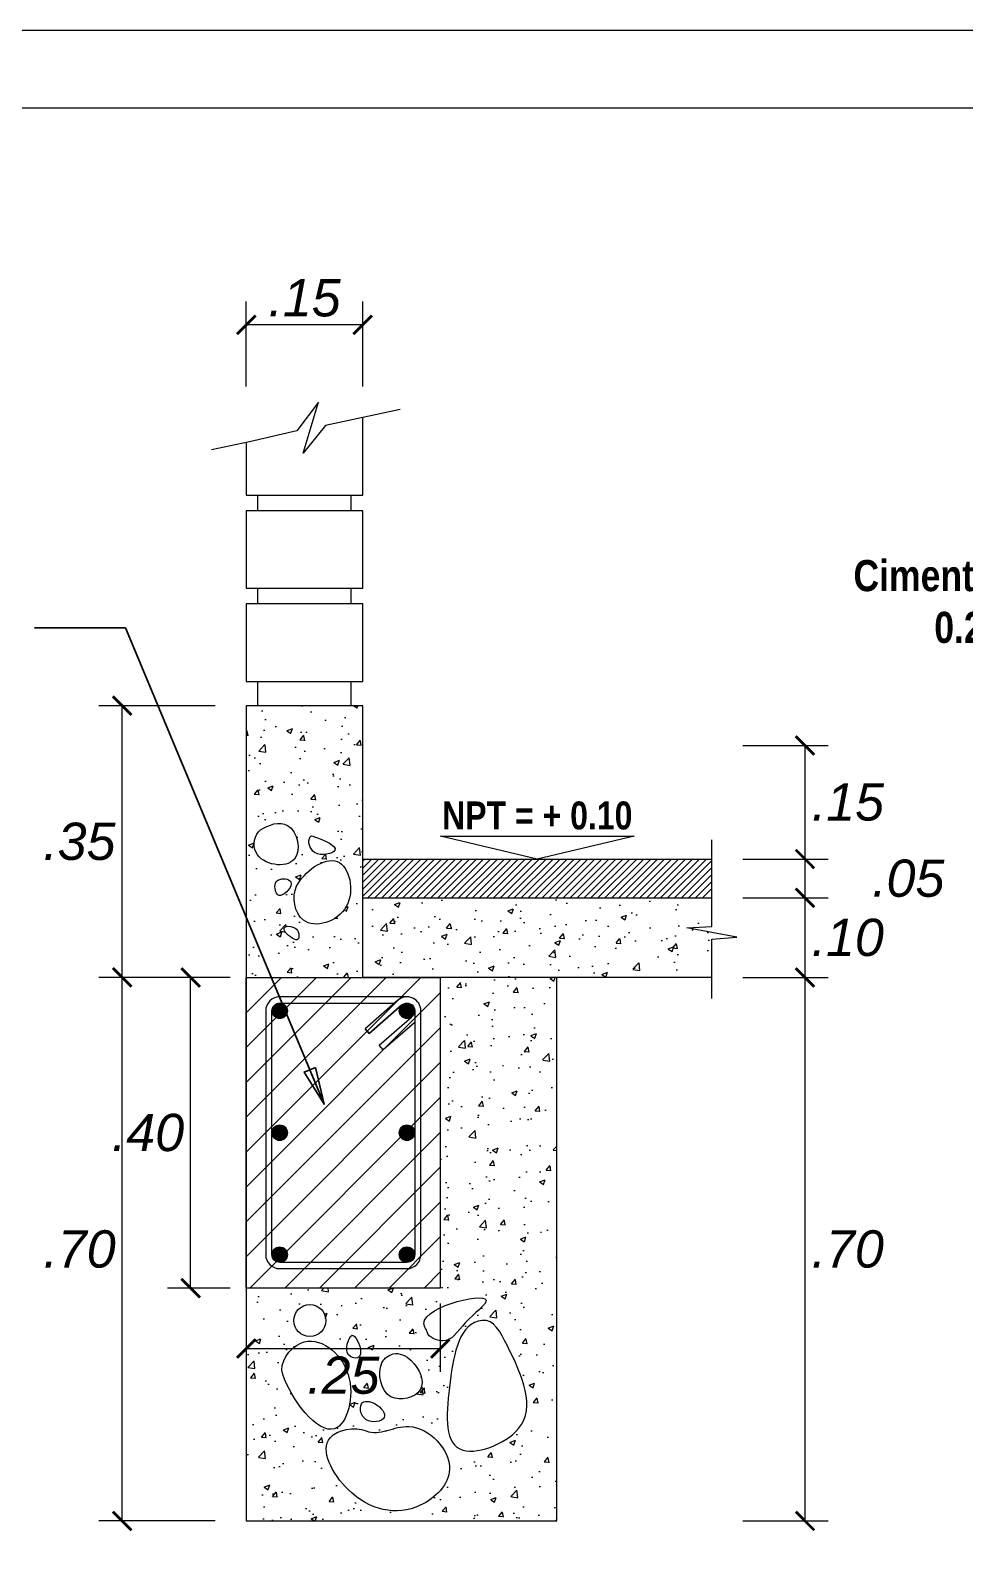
# Model space of a CAD drawing. Header units: millimetres. Extents: x 56 to 215, y 47 to 103.
# Drawn here: x 191.245 to 194.254, y 97.749 to 102.659 of the extents above; entities that cross this region are included whole.
import ezdxf

# ---------------------------------------------------------------- set-up
doc = ezdxf.new("R2010")
doc.units = ezdxf.units.MM
doc.linetypes.add('CENTER2', pattern=[28.575, 19.05, -3.175, 3.175, -3.175])
for name, color, linetype, lineweight in [('Dimención', 1, 'Continuous', 20), ('E_Cimentación', 150, 'Continuous', 50), ('E_Columna', 3, 'Continuous', 25), ('Estribo', 1, 'CENTER2', 20), ('Fierros', 2, 'Continuous', 60), ('G_Achurados', 54, 'Continuous', 5), ('G_Complemento', 30, 'Continuous', 20), ('G_Texto', 122, 'Continuous', 20), ('Sombreados', 8, 'Continuous', 9), ('Viga', 122, 'Continuous', 20)]:
    doc.layers.add(name, color=color, linetype=linetype, lineweight=lineweight)
doc.layers.add('E_Concreto', color=157, linetype='Continuous')
doc.layers.add('G_Acotación', color=171, linetype='Continuous')
doc.styles.add('ARIAL', font='ariali.ttf', dxfattribs={"height": 0.12})
doc.styles.add('Cotas', font='ARIALNB.TTF', dxfattribs={"height": 0.1})
doc.dimstyles.new('150', dxfattribs={"dimtxt": 1, "dimasz": 0.06, "dimexe": 0.06, "dimexo": 0.08, "dimgap": 0.05, "dimtad": 2, "dimtih": 1, "dimtoh": 1, "dimzin": 1, "dimdsep": 46, "dimtxsty": 'Cotas', "dimblk": 'ARCHTICK', "dimcen": 0.25, "dimdle": 0.06, "dimclrd": 256, "dimclre": 256, "dimclrt": 5, "dimazin": 0, "dimtp": 0.2, "dimtm": 0.2, "dimtfac": 1, "dimtix": 1, "dimtmove": 1, "dimatfit": 0, "dimfxl": 0.06, "dimtolj": 1, "dimtzin": 1, "dimarcsym": 0})
doc.dimstyles.new('Lenin_20', dxfattribs={"dimscale": 0.5, "dimtxt": 0.1, "dimasz": 0.12, "dimexe": 0.15, "dimexo": 0.2, "dimgap": 0.05, "dimtad": 2, "dimtih": 1, "dimtoh": 1, "dimlfac": 0.4, "dimzin": 4, "dimdsep": 46, "dimtxsty": 'ARIAL', "dimblk": 'ARCHTICK', "dimcen": 0.12, "dimclrd": 256, "dimclre": 256, "dimclrt": 4, "dimazin": 1, "dimtm": 1e-09, "dimtfac": 1, "dimtmove": 2, "dimatfit": 2, "dimldrblk": 'ARCHTICK', "dimfxl": 1, "dimtolj": 1, "dimlwd": 13, "dimlwe": 18, "dimarcsym": 0})

# ---------------------------------------------------------------- blocks, each defined once
blk = doc.blocks.new('_ArchTick')
at = {"color": 0, "linetype": 'ByBlock', "const_width": 0.15}
blk.add_lwpolyline([(-0.5, -0.5), (0.5, 0.5)], dxfattribs=at)
blk = doc.blocks.new('*D368')
at = {"layer": 'Defpoints', "color": 0, "transparency": 16777216}
for p in [(191.9405, 97.8598), (192.9405, 97.8598), (192.9405, 97.4598)]:
    blk.add_point(p, dxfattribs=at)
at = {"layer": 'G_Acotación', "lineweight": 18, "transparency": 16777216}
for p, q in [((191.9405, 97.6598), (191.9405, 97.3848)), ((192.9405, 97.6598), (192.9405, 97.3848))]:
    blk.add_line(p, q, dxfattribs=at)
at = {"layer": 'G_Acotación', "lineweight": 13, "transparency": 16777216}
blk.add_line((191.9405, 97.4598), (192.9405, 97.4598), dxfattribs=at)
at = {"layer": 'G_Acotación', "lineweight": 13, "transparency": 16777216, "xscale": 0.06, "yscale": 0.06, "zscale": 0.06, "rotation": 180}
blk.add_blockref('_ArchTick', (191.9405, 97.4598), dxfattribs=at)
at = {"layer": 'G_Acotación', "lineweight": 13, "transparency": 16777216, "xscale": 0.06, "yscale": 0.06, "zscale": 0.06}
blk.add_blockref('_ArchTick', (192.9405, 97.4598), dxfattribs=at)
at = {"layer": 'G_Acotación', "color": 4, "lineweight": 5, "transparency": 16777216, "insert": (192.4405, 97.3736), "char_height": 0.12, "attachment_point": 5, "style": 'ARIAL'}
blk.add_mtext('\\A1;.40', dxfattribs=at)
blk = doc.blocks.new('*D369')
at = {"layer": 'Defpoints', "color": 0, "transparency": 16777216}
for p in [(191.5405, 99.6098), (191.9405, 99.6098), (191.9405, 97.8598)]:
    blk.add_point(p, dxfattribs=at)
at = {"layer": 'G_Acotación', "lineweight": 18, "transparency": 16777216}
for p, q in [((191.8405, 99.6098), (191.4655, 99.6098)), ((191.8405, 97.8598), (191.4655, 97.8598))]:
    blk.add_line(p, q, dxfattribs=at)
at = {"layer": 'G_Acotación', "lineweight": 13, "transparency": 16777216}
blk.add_line((191.5405, 97.8598), (191.5405, 99.6098), dxfattribs=at)
at = {"layer": 'G_Acotación', "lineweight": 13, "transparency": 16777216, "xscale": 0.06, "yscale": 0.06, "zscale": 0.06}
for p, rotation in [((191.5405, 99.6098), 90), ((191.5405, 97.8598), 270)]:
    blk.add_blockref('_ArchTick', p, dxfattribs=dict(at, rotation=rotation))
at = {"layer": 'G_Acotación', "color": 4, "lineweight": 5, "transparency": 16777216, "insert": (191.4031, 98.7348), "char_height": 0.12, "attachment_point": 5, "style": 'ARIAL'}
blk.add_mtext('\\A1;.70', dxfattribs=at)
blk = doc.blocks.new('*D370')
at = {"layer": 'Defpoints', "color": 0, "transparency": 16777216}
for p in [(193.4405, 99.6098), (193.7405, 99.6098), (193.4405, 97.8598)]:
    blk.add_point(p, dxfattribs=at)
at = {"layer": 'G_Acotación', "lineweight": 18, "transparency": 16777216}
for p, q in [((193.5405, 99.6098), (193.8155, 99.6098)), ((193.5405, 97.8598), (193.8155, 97.8598))]:
    blk.add_line(p, q, dxfattribs=at)
at = {"layer": 'G_Acotación', "lineweight": 13, "transparency": 16777216}
blk.add_line((193.7405, 97.8598), (193.7405, 99.6098), dxfattribs=at)
at = {"layer": 'G_Acotación', "lineweight": 13, "transparency": 16777216, "xscale": 0.06, "yscale": 0.06, "zscale": 0.06}
for p, rotation in [((193.7405, 99.6098), 90), ((193.7405, 97.8598), 270)]:
    blk.add_blockref('_ArchTick', p, dxfattribs=dict(at, rotation=rotation))
at = {"layer": 'G_Acotación', "color": 4, "lineweight": 5, "transparency": 16777216, "insert": (193.878, 98.7348), "char_height": 0.12, "attachment_point": 5, "style": 'ARIAL'}
blk.add_mtext('\\A1;.70', dxfattribs=at)
blk = doc.blocks.new('*D371')
at = {"layer": 'Defpoints', "color": 0, "transparency": 16777216}
for p in [(193.4405, 99.8661), (193.7405, 99.8661), (193.4405, 99.6098)]:
    blk.add_point(p, dxfattribs=at)
at = {"layer": 'G_Acotación', "lineweight": 18, "transparency": 16777216}
for p, q in [((193.5405, 99.8661), (193.8155, 99.8661)), ((193.5405, 99.6098), (193.8155, 99.6098))]:
    blk.add_line(p, q, dxfattribs=at)
at = {"layer": 'G_Acotación', "lineweight": 13, "transparency": 16777216}
blk.add_line((193.7405, 99.6098), (193.7405, 99.8661), dxfattribs=at)
at = {"layer": 'G_Acotación', "lineweight": 13, "transparency": 16777216, "xscale": 0.06, "yscale": 0.06, "zscale": 0.06}
for p, rotation in [((193.7405, 99.8661), 90), ((193.7405, 99.6098), 270)]:
    blk.add_blockref('_ArchTick', p, dxfattribs=dict(at, rotation=rotation))
at = {"layer": 'G_Acotación', "color": 4, "lineweight": 5, "transparency": 16777216, "insert": (193.878, 99.738), "char_height": 0.12, "attachment_point": 5, "style": 'ARIAL'}
blk.add_mtext('\\A1;.10', dxfattribs=at)
blk = doc.blocks.new('*D452')
at = {"layer": 'Defpoints', "color": 0, "transparency": 16777216}
for p in [(193.4405, 99.9911), (193.7405, 99.9911), (193.4405, 99.8661)]:
    blk.add_point(p, dxfattribs=at)
at = {"layer": 'G_Acotación', "lineweight": 18, "transparency": 16777216}
for p, q in [((193.5405, 99.9911), (193.8155, 99.9911)), ((193.5405, 99.8661), (193.8155, 99.8661))]:
    blk.add_line(p, q, dxfattribs=at)
at = {"layer": 'G_Acotación', "lineweight": 13, "transparency": 16777216}
blk.add_line((193.7405, 99.8661), (193.7405, 99.9911), dxfattribs=at)
at = {"layer": 'G_Acotación', "lineweight": 13, "transparency": 16777216, "xscale": 0.06, "yscale": 0.06, "zscale": 0.06}
for p, rotation in [((193.7405, 99.9911), 90), ((193.7405, 99.8661), 270)]:
    blk.add_blockref('_ArchTick', p, dxfattribs=dict(at, rotation=rotation))
at = {"layer": 'G_Acotación', "color": 4, "lineweight": 5, "transparency": 16777216, "insert": (194.0731, 99.9286), "char_height": 0.12, "attachment_point": 5, "style": 'ARIAL'}
blk.add_mtext('\\A1;.05', dxfattribs=at)
blk = doc.blocks.new('*D453')
at = {"layer": 'Defpoints', "color": 0, "transparency": 16777216}
for p in [(193.4405, 100.357), (193.7405, 100.357), (193.4405, 99.9911)]:
    blk.add_point(p, dxfattribs=at)
at = {"layer": 'G_Acotación', "lineweight": 18, "transparency": 16777216}
for p, q in [((193.5405, 100.357), (193.8155, 100.357)), ((193.5405, 99.9911), (193.8155, 99.9911))]:
    blk.add_line(p, q, dxfattribs=at)
at = {"layer": 'G_Acotación', "lineweight": 13, "transparency": 16777216}
blk.add_line((193.7405, 99.9911), (193.7405, 100.357), dxfattribs=at)
at = {"layer": 'G_Acotación', "lineweight": 13, "transparency": 16777216, "xscale": 0.06, "yscale": 0.06, "zscale": 0.06}
for p, rotation in [((193.7405, 100.357), 90), ((193.7405, 99.9911), 270)]:
    blk.add_blockref('_ArchTick', p, dxfattribs=dict(at, rotation=rotation))
at = {"layer": 'G_Acotación', "color": 4, "lineweight": 5, "transparency": 16777216, "insert": (193.8786, 100.1741), "char_height": 0.12, "attachment_point": 5, "style": 'ARIAL'}
blk.add_mtext('\\A1;.15', dxfattribs=at)
blk = doc.blocks.new('*D454')
at = {"layer": 'Defpoints', "color": 0, "transparency": 16777216}
for p in [(191.9405, 101.711), (191.9405, 101.4127), (192.3155, 101.4127)]:
    blk.add_point(p, dxfattribs=at)
at = {"layer": 'G_Acotación', "lineweight": 18, "transparency": 16777216}
for p, q in [((191.9405, 101.5127), (191.9405, 101.786)), ((192.3155, 101.5127), (192.3155, 101.786))]:
    blk.add_line(p, q, dxfattribs=at)
at = {"layer": 'G_Acotación', "lineweight": 13, "transparency": 16777216}
blk.add_line((192.3155, 101.711), (191.9405, 101.711), dxfattribs=at)
at = {"layer": 'G_Acotación', "lineweight": 13, "transparency": 16777216, "xscale": 0.06, "yscale": 0.06, "zscale": 0.06, "rotation": 180}
blk.add_blockref('_ArchTick', (191.9405, 101.711), dxfattribs=at)
at = {"layer": 'G_Acotación', "lineweight": 13, "transparency": 16777216, "xscale": 0.06, "yscale": 0.06, "zscale": 0.06}
blk.add_blockref('_ArchTick', (192.3155, 101.711), dxfattribs=at)
at = {"layer": 'G_Acotación', "color": 4, "lineweight": 5, "transparency": 16777216, "insert": (192.128, 101.7973), "char_height": 0.12, "attachment_point": 5, "style": 'ARIAL'}
blk.add_mtext('\\A1;.15', dxfattribs=at)
blk = doc.blocks.new('*D372')
at = {"layer": 'Defpoints', "color": 0, "transparency": 16777216}
for p in [(191.5405, 100.4848), (191.9405, 100.4848), (191.9405, 99.6098)]:
    blk.add_point(p, dxfattribs=at)
at = {"layer": 'G_Acotación', "lineweight": 18, "transparency": 16777216}
for p, q in [((191.8405, 100.4848), (191.4655, 100.4848)), ((191.8405, 99.6098), (191.4655, 99.6098))]:
    blk.add_line(p, q, dxfattribs=at)
at = {"layer": 'G_Acotación', "lineweight": 13, "transparency": 16777216}
blk.add_line((191.5405, 99.6098), (191.5405, 100.4848), dxfattribs=at)
at = {"layer": 'G_Acotación', "lineweight": 13, "transparency": 16777216, "xscale": 0.06, "yscale": 0.06, "zscale": 0.06}
for p, rotation in [((191.5405, 100.4848), 90), ((191.5405, 99.6098), 270)]:
    blk.add_blockref('_ArchTick', p, dxfattribs=dict(at, rotation=rotation))
at = {"layer": 'G_Acotación', "color": 4, "lineweight": 5, "transparency": 16777216, "insert": (191.4025, 100.0473), "char_height": 0.12, "attachment_point": 5, "style": 'ARIAL'}
blk.add_mtext('\\A1;.35', dxfattribs=at)
blk = doc.blocks.new('*D817')
at = {"layer": 'Defpoints', "color": 0, "transparency": 16777216}
for p in [(191.9405, 98.7602), (192.5655, 98.7602), (192.5655, 98.4148)]:
    blk.add_point(p, dxfattribs=at)
at = {"layer": 'G_Acotación', "lineweight": 18, "transparency": 16777216}
for p, q in [((191.9405, 98.5602), (191.9405, 98.3398)), ((192.5655, 98.5602), (192.5655, 98.3398))]:
    blk.add_line(p, q, dxfattribs=at)
at = {"layer": 'G_Acotación', "lineweight": 13, "transparency": 16777216}
blk.add_line((191.9405, 98.4148), (192.5655, 98.4148), dxfattribs=at)
at = {"layer": 'G_Acotación', "lineweight": 13, "transparency": 16777216, "xscale": 0.06, "yscale": 0.06, "zscale": 0.06, "rotation": 180}
blk.add_blockref('_ArchTick', (191.9405, 98.4148), dxfattribs=at)
at = {"layer": 'G_Acotación', "lineweight": 13, "transparency": 16777216, "xscale": 0.06, "yscale": 0.06, "zscale": 0.06}
blk.add_blockref('_ArchTick', (192.5655, 98.4148), dxfattribs=at)
at = {"layer": 'G_Acotación', "color": 4, "lineweight": 5, "transparency": 16777216, "insert": (192.253, 98.3285), "char_height": 0.12, "attachment_point": 5, "style": 'ARIAL'}
blk.add_mtext('\\A1;.25', dxfattribs=at)
blk = doc.blocks.new('*D818')
at = {"layer": 'Defpoints', "color": 0, "transparency": 16777216}
for p in [(191.7612, 99.6098), (192.0887, 99.6098), (192.0887, 98.6098)]:
    blk.add_point(p, dxfattribs=at)
at = {"layer": 'G_Acotación', "lineweight": 18, "transparency": 16777216}
for p, q in [((191.8887, 99.6098), (191.6862, 99.6098)), ((191.8887, 98.6098), (191.6862, 98.6098))]:
    blk.add_line(p, q, dxfattribs=at)
at = {"layer": 'G_Acotación', "lineweight": 13, "transparency": 16777216}
blk.add_line((191.7612, 98.6098), (191.7612, 99.6098), dxfattribs=at)
at = {"layer": 'G_Acotación', "lineweight": 13, "transparency": 16777216, "xscale": 0.06, "yscale": 0.06, "zscale": 0.06}
for p, rotation in [((191.7612, 99.6098), 90), ((191.7612, 98.6098), 270)]:
    blk.add_blockref('_ArchTick', p, dxfattribs=dict(at, rotation=rotation))
at = {"layer": 'G_Acotación', "color": 4, "lineweight": 5, "transparency": 16777216, "insert": (191.6237, 99.1098), "char_height": 0.12, "attachment_point": 5, "style": 'ARIAL'}
blk.add_mtext('\\A1;.40', dxfattribs=at)

msp = doc.modelspace()

# ---------------------------------------------------------------- hatches: boundary and pattern name
at = {"layer": 'E_Concreto', "lineweight": 5}
h = msp.add_hatch(dxfattribs=at)
h.set_pattern_fill('AR-CONC', color=256, scale=0.001, style=0)
h.set_pattern_definition([(50, (-10.24904, 33.30307), (0.18218467, -0.01593909), [0.01905, -0.20955]), (355, (-10.24904, 33.30307), (-0.03524283, 0.19105664), [0.01524, -0.16764]), (100.451, (-10.23386, 33.30174), (0.1469425, 0.17511669), [0.01619, -0.17809]), (46.1842, (-10.24904, 33.35387), (0.27107904, -0.04204233), [0.028575, -0.314325]), (96.6356, (-10.22645, 33.35037), (0.23740423, 0.24742556), [0.024285, -0.267135]), (351.184, (-10.24904, 33.35387), (0.2374046, 0.2474251), [0.02286, -0.25146]), (21, (-10.22364, 33.34117), (0.15161488, -0.10226552), [0.01905, -0.20955]), (326, (-10.22364, 33.34117), (0.06180203, 0.18418797), [0.01524, -0.16764]), (71.4514, (-10.21101, 33.33265), (0.21341649, 0.08192286), [0.01619, -0.17809]), (37.5, (-10.249044, 33.30307), (0.003088603, 0.084555039), [0, -0.165608, 0, -0.17018, 0, -0.168275]), (7.5, (-10.24904, 33.30307), (0.066819663, 0.100180575), [0, -0.097028, 0, -0.161798, 0, -0.064135]), (327.5, (-10.305686, 33.30307), (0.135590595, -0.005728744), [0, -0.0635, 0, -0.19812, 0, -0.26289]), (317.5, (-10.33109, 33.30307), (0.14812918, 0.02542649), [0, -0.08255, 0, -0.131572, 0, -0.18669])])
h.paths.add_polyline_path([(192.9405, 99.6098), (192.3155, 99.6098), (192.3155, 100.4848), (191.9405, 100.4848), (191.9405, 99.4839), (191.9405, 98.1117), (191.9405, 97.8598), (192.9405, 97.8598)])
edge = h.paths.add_edge_path(flags=16)
edge.add_spline(control_points=[(191.9865, 100.0847), (191.9662, 100.0706), (191.9484, 99.9784), (192.1349, 99.948), (192.0949, 100.1299), (192.0106, 100.1016), (191.9865, 100.0847)], knot_values=[0, 0, 0, 0, 0.073991, 0.199337, 0.310324, 0.398659, 0.398659, 0.398659, 0.398659], degree=3, periodic=0)
edge = h.paths.add_edge_path(flags=16)
edge.add_spline(control_points=[(192.1026, 99.9033), (192.0865, 99.87), (192.107, 99.7476), (192.308, 99.8121), (192.2558, 100.0483), (192.1249, 99.9492), (192.1026, 99.9033)], knot_values=[0, 0, 0, 0, 0.110987, 0.255656, 0.403639, 0.55678, 0.55678, 0.55678, 0.55678], degree=3, periodic=0)
edge = h.paths.add_edge_path(flags=16)
edge.add_spline(control_points=[(192.1462, 100.0629), (192.1374, 100.0477), (192.1513, 99.9918), (192.2658, 100.0184), (192.1868, 100.0543), (192.1486, 100.0671), (192.1462, 100.0629)], knot_values=[0, 0, 0, 0, 0.052822, 0.118575, 0.197097, 0.21162, 0.21162, 0.21162, 0.21162], degree=3, periodic=0)
edge = h.paths.add_edge_path(flags=16)
edge.add_spline(control_points=[(192.0672, 99.7545), (192.0771, 99.7429), (192.1124, 99.7156), (192.11, 99.7585), (192.0937, 99.7747), (192.0562, 99.7777), (192.064, 99.7583), (192.0672, 99.7545)], knot_values=[0, 0, 0, 0, 0.045529, 0.069183, 0.089262, 0.120129, 0.13509, 0.13509, 0.13509, 0.13509], degree=3, periodic=0)
edge = h.paths.add_edge_path(flags=16)
edge.add_spline(control_points=[(192.0341, 99.9129), (192.0309, 99.9003), (192.0368, 99.862), (192.0763, 99.8856), (192.0921, 99.9173), (192.0692, 99.928), (192.0514, 99.9277), (192.0362, 99.9212), (192.0341, 99.9129)], knot_values=[0, 0, 0, 0, 0.039013, 0.072904, 0.102826, 0.121909, 0.133746, 0.159346, 0.159346, 0.159346, 0.159346], degree=3, periodic=0)
h.paths.add_polyline_path([(191.9405, 99.6098), (192.5655, 99.6098), (192.5655, 98.6098), (191.9405, 98.6098)], flags=17)
edge = h.paths.add_edge_path(flags=16)
edge.add_spline(control_points=[(192.5227, 98.4688), (192.5272, 98.4499), (192.5957, 98.4225), (192.635, 98.5001), (192.8074, 98.6227), (192.4684, 98.5406), (192.5214, 98.4741), (192.5227, 98.4688)], knot_values=[0, 0, 0, 0, 0.05853, 0.15149, 0.250185, 0.466126, 0.482352, 0.482352, 0.482352, 0.482352], degree=3, periodic=0)
edge = h.paths.add_edge_path(flags=16)
edge.add_spline(control_points=[(192.7009, 98.5055), (192.7383, 98.5099), (192.8121, 98.3659), (192.9077, 98.1553), (192.5686, 98.0286), (192.5929, 98.3131), (192.6269, 98.4967), (192.7009, 98.5055)], knot_values=[0, 0, 0, 0, 0.112912, 0.383799, 0.583565, 0.801617, 1.02504, 1.02504, 1.02504, 1.02504], degree=3, periodic=0)
edge = h.paths.add_edge_path(flags=16)
edge.add_arc((192.1451, 98.5051), 0.0513, 0, 360)
edge = h.paths.add_edge_path(flags=16)
edge.add_spline(control_points=[(192.0579, 98.331), (192.0835, 98.2548), (192.2334, 98.0513), (192.3155, 98.3506), (192.1297, 98.4924), (192.0455, 98.368), (192.0579, 98.331)], knot_values=[0, 0, 0, 0, 0.241271, 0.420764, 0.603983, 0.720994, 0.720994, 0.720994, 0.720994], degree=3, periodic=0)
edge = h.paths.add_edge_path(flags=16)
edge.add_spline(control_points=[(192.2758, 98.4543), (192.2641, 98.436), (192.2528, 98.3865), (192.3332, 98.3786), (192.2886, 98.4744), (192.2758, 98.4543)], knot_values=[0, 0, 0, 0, 0.065297, 0.094342, 0.165807, 0.165807, 0.165807, 0.165807], degree=3, periodic=0)
edge = h.paths.add_edge_path(flags=16)
edge.add_spline(control_points=[(192.3121, 98.2367), (192.3037, 98.2212), (192.3161, 98.1694), (192.4073, 98.1836), (192.3631, 98.2419), (192.319, 98.2495), (192.3121, 98.2367)], knot_values=[0, 0, 0, 0, 0.052822, 0.111363, 0.163695, 0.207263, 0.207263, 0.207263, 0.207263], degree=3, periodic=0)
edge = h.paths.add_edge_path(flags=16)
edge.add_spline(control_points=[(192.3266, 98.1496), (192.2901, 98.1645), (192.1485, 98.1395), (192.2729, 97.9076), (192.4786, 97.8626), (192.6501, 98.0327), (192.4812, 98.2134), (192.3694, 98.1322), (192.3266, 98.1496)], knot_values=[0, 0, 0, 0, 0.118201, 0.294893, 0.532739, 0.682359, 0.872321, 1.011046, 1.011046, 1.011046, 1.011046], degree=3, periodic=0)
edge = h.paths.add_edge_path(flags=16)
edge.add_spline(control_points=[(192.3774, 98.3688), (192.3629, 98.3342), (192.3796, 98.2306), (192.5347, 98.2674), (192.4877, 98.3765), (192.4186, 98.4097), (192.3834, 98.3831), (192.3774, 98.3688)], knot_values=[0, 0, 0, 0, 0.112638, 0.209511, 0.308199, 0.370233, 0.416713, 0.416713, 0.416713, 0.416713], degree=3, periodic=0)
h = msp.add_hatch(dxfattribs=at)
h.set_pattern_fill('AR-CONC', color=256, scale=0.001, style=0)
h.set_pattern_definition([(50, (12.87969, -16.27877), (0.18218467, -0.01593909), [0.01905, -0.20955]), (355, (12.8797, -16.27877), (-0.03524283, 0.19105664), [0.01524, -0.16764]), (100.451, (12.89487, -16.2801), (0.1469425, 0.17511669), [0.01619, -0.17809]), (46.1842, (12.8797, -16.22797), (0.27107904, -0.04204233), [0.028575, -0.314325]), (96.6356, (12.90228, -16.23148), (0.23740423, 0.24742556), [0.024285, -0.267135]), (351.184, (12.8797, -16.22797), (0.2374046, 0.2474251), [0.02286, -0.25146]), (21, (12.90509, -16.24067), (0.15161488, -0.10226552), [0.01905, -0.20955]), (326, (12.9051, -16.24067), (0.06180203, 0.18418797), [0.01524, -0.16764]), (71.4514, (12.91773, -16.2492), (0.21341649, 0.08192286), [0.01619, -0.17809]), (37.5, (12.87969, -16.27877), (0.003088603, 0.084555039), [0, -0.165608, 0, -0.17018, 0, -0.168275]), (7.5, (12.87969, -16.27877), (0.066819663, 0.100180575), [0, -0.097028, 0, -0.161798, 0, -0.064135]), (327.5, (12.82305, -16.27877), (0.135590595, -0.005728744), [0, -0.0635, 0, -0.19812, 0, -0.26289]), (317.5, (12.79765, -16.27877), (0.14812918, 0.02542649), [0, -0.08255, 0, -0.131572, 0, -0.18669])])
h.paths.add_polyline_path([(193.4405, 99.6098), (193.4405, 99.8431), (193.3682, 99.8032), (193.4145, 99.8598), (192.3155, 99.8598), (192.3155, 99.6098)])
at = {"layer": 'Fierros', "lineweight": 5}
for points in [[(192.048, 99.4773, 1), (192.048, 99.5273, 1)], [(192.458, 99.4773, 1), (192.458, 99.5273, 1)], [(192.073, 99.1098, 1), (192.023, 99.1098, 1)], [(192.458, 99.0848, 1), (192.458, 99.1348, 1)], [(192.073, 98.7173, 1), (192.023, 98.7173, 1)], [(192.458, 98.6923, 1), (192.458, 98.7423, 1)]]:
    msp.add_hatch(color=256, dxfattribs=at).paths.add_polyline_path(points)
at = {"layer": 'G_Achurados', "lineweight": 5, "ltscale": 0.05}
h = msp.add_hatch(dxfattribs=at)
h.set_pattern_fill('ANSI31', color=256, scale=0.005, style=0)
h.set_pattern_definition([(45, (-861.477952, -790.548593), (-0.01122532015, 0.01122532015), [])])
h.paths.add_polyline_path([(193.4405, 99.9911), (192.3155, 99.9911), (192.3155, 99.8661), (193.4196, 99.8661), (193.4405, 99.8917)])
at = {"layer": 'Sombreados', "lineweight": 5}
h = msp.add_hatch(dxfattribs=at)
h.set_pattern_fill('LINE', color=256, scale=0.025, angle=45, style=0)
h.set_pattern_definition([(45, (216.79083, 117.611395), (-0.0561266, 0.0561266), [])])
h.paths.add_polyline_path([(191.9405, 99.6098), (192.5655, 99.6098), (192.5655, 98.6098), (191.9405, 98.6098)])

# ---------------------------------------------------------------- linework, layer by layer
at = {"lineweight": 5}
for points in [[(215.0892, 75.1029), (215.0892, 102.6587), (174.0392, 102.6587), (174.0392, 75.1029)], [(214.8392, 75.3529), (214.8392, 102.4087), (174.2892, 102.4087), (174.2892, 75.3529)]]:
    msp.add_lwpolyline(points, close=True, dxfattribs=at)
at = {"layer": 'E_Cimentación', "color": 3, "lineweight": 5}
msp.add_lwpolyline([(192.9405, 99.6098), (192.3155, 99.6098), (192.3155, 100.4848), (191.9405, 100.4848), (191.9405, 99.4839), (191.9405, 98.1117), (191.9405, 97.8598), (192.9405, 97.8598)], close=True, dxfattribs=at)
at = {"layer": 'E_Columna', "lineweight": 5}
msp.add_line((192.3155, 100.4848), (191.9405, 100.4848), dxfattribs=at)
at = {"layer": 'E_Concreto', "color": 7, "lineweight": 5}
msp.add_circle((192.1451, 98.5051), 0.0513, dxfattribs=at)
for points, start_tangent, end_tangent in [([(191.9865, 100.0847), (191.9719, 100.0121), (192.0954, 99.9904), (192.0736, 100.0992), (191.9865, 100.0847)], (-0.819678, -0.572825), (-0.819678, -0.572825)), ([(192.1462, 100.0629), (192.1607, 100.0121), (192.2261, 100.0194), (192.1607, 100.0629), (192.1462, 100.0629)], (-0.497705, -0.867346), (-0.497705, -0.867346)), ([(192.1026, 99.9033), (192.1244, 99.7945), (192.2624, 99.838), (192.2333, 99.9831), (192.1026, 99.9033)], (-0.436947, -0.899487), (-0.436947, -0.899487)), ([(192.0341, 99.9129), (192.0435, 99.8751), (192.0743, 99.8893), (192.0838, 99.9177), (192.0672, 99.9271), (192.0554, 99.9271), (192.0341, 99.9129)], (-0.244182, -0.96973), (-0.244182, -0.96973)), ([(192.0672, 99.7545), (192.1075, 99.7332), (192.1075, 99.7568), (192.0933, 99.771), (192.0625, 99.7686), (192.0672, 99.7545)], (0.648683, -0.761059), (0.648683, -0.761059)), ([(192.5227, 98.4688), (192.5735, 98.4398), (192.6461, 98.4979), (192.713, 98.5704), (192.5154, 98.4834), (192.5227, 98.4688)], (0.234801, -0.972044), (0.234801, -0.972044)), ([(192.7009, 98.5055), (192.7807, 98.4257), (192.8171, 98.1572), (192.6283, 98.0919), (192.5969, 98.3077), (192.7009, 98.5055)], (0.993061, 0.117597), (0.993061, 0.117597)), ([(192.0579, 98.331), (192.225, 98.1569), (192.2685, 98.331), (192.116, 98.4326), (192.0579, 98.331)], (0.318131, -0.948047), (0.318131, -0.948047)), ([(192.2758, 98.4543), (192.2758, 98.389), (192.3048, 98.389), (192.2758, 98.4543)], (-0.538019, -0.842933), (-0.538019, -0.842933)), ([(192.3774, 98.3688), (192.4065, 98.26), (192.5009, 98.2817), (192.4718, 98.3761), (192.4137, 98.3978), (192.3774, 98.3688)], (-0.386675, -0.922216), (-0.386675, -0.922216)), ([(192.3121, 98.2367), (192.3266, 98.1859), (192.3847, 98.1932), (192.3557, 98.2367), (192.3121, 98.2367)], (-0.475844, -0.879529), (-0.475844, -0.879529)), ([(192.3266, 98.1496), (192.2104, 98.1279), (192.2685, 97.961), (192.5009, 97.9102), (192.5953, 98.0263), (192.4646, 98.1641), (192.3266, 98.1496)], (-0.926216, 0.376993), (-0.926216, 0.376993))]:
    msp.add_spline(points, degree=3, dxfattribs=dict(at, start_tangent=start_tangent, end_tangent=end_tangent))
at = {"layer": 'Estribo', "lineweight": 5}
for p, q in [((192.4286, 99.5364), (192.323, 99.4445)), ((192.4417, 99.5213), (192.3361, 99.4294)), ((192.4417, 99.5213), (192.3361, 99.4294))]:
    msp.add_line(p, q, dxfattribs=at)
at = {"layer": 'Estribo', "linetype": 'Continuous', "lineweight": 5}
msp.add_lwpolyline([(192.458, 99.5473), (192.048, 99.5473, 0.414214), (192.003, 99.5023), (192.003, 98.7173, 0.414214), (192.048, 98.6723), (192.458, 98.6723, 0.414214), (192.503, 98.7173), (192.503, 99.5023, 0.644941), (192.4283, 99.5362), (192.323, 99.4445), (192.3361, 99.4294), (192.4417, 99.5213, -0.641), (192.483, 99.5023), (192.483, 98.7173, -0.414214), (192.458, 98.6923), (192.048, 98.6923, -0.414214), (192.023, 98.7173), (192.023, 99.5023, -0.414214), (192.048, 99.5273), (192.4182, 99.5273)], format="xyb", dxfattribs=at)
msp.add_lwpolyline([(192.483, 99.4644), (192.3818, 99.3764), (192.3686, 99.3915), (192.4743, 99.4834)], dxfattribs=at)
at = {"layer": 'Estribo', "lineweight": 5}
msp.add_lwpolyline([(192.3361, 99.4294), (192.323, 99.4445)], dxfattribs=at)
at = {"layer": 'Fierros', "lineweight": 5}
for centre in [(192.048, 99.5023), (192.458, 99.5023), (192.048, 99.1098), (192.458, 99.1098), (192.048, 98.7173), (192.458, 98.7173)]:
    msp.add_circle(centre, 0.025, dxfattribs=at)
at = {"layer": 'G_Complemento', "color": 1, "lineweight": 5}
for p, q in [((191.978, 101.1127), (191.978, 101.1627)), ((191.978, 101.1127), (191.978, 101.1627)), ((191.978, 101.1127), (191.978, 101.1627)), ((191.978, 101.1127), (191.978, 101.1627)), ((192.278, 101.1127), (192.278, 101.1627)), ((192.278, 101.1127), (192.278, 101.1627)), ((191.978, 100.8127), (191.978, 100.8627)), ((191.978, 100.8127), (191.978, 100.8627)), ((191.978, 100.8127), (191.978, 100.8627)), ((191.978, 100.8127), (191.978, 100.8627)), ((192.278, 100.8127), (192.278, 100.8627)), ((192.278, 100.8127), (192.278, 100.8627)), ((191.978, 100.4848), (191.978, 100.5627)), ((191.978, 100.4848), (191.978, 100.5627)), ((191.978, 100.4848), (191.978, 100.5627)), ((191.978, 100.4848), (191.978, 100.5627)), ((192.278, 100.4848), (192.278, 100.5627)), ((192.278, 100.4848), (192.278, 100.5627))]:
    msp.add_line(p, q, dxfattribs=at)
at = {"layer": 'G_Complemento', "lineweight": 5}
for p, q in [((192.3155, 99.9911), (193.4405, 99.9911)), ((192.3155, 99.8661), (193.4405, 99.8661)), ((193.4405, 99.6098), (192.3155, 99.6098))]:
    msp.add_line(p, q, dxfattribs=at)
for points in [[(192.4359, 101.4384), (192.1951, 101.387), (192.1237, 101.2978), (192.1732, 101.462), (192.1032, 101.3702), (191.9506, 101.3348), (191.8284, 101.3087)], [(193.4405, 99.5421), (193.4405, 99.7329), (193.5208, 99.7395), (193.3594, 99.77), (193.4405, 99.7737), (193.4405, 100.0524)]]:
    msp.add_lwpolyline(points, dxfattribs=at)
at = {"layer": 'G_Complemento', "color": 1, "lineweight": 5}
msp.add_lwpolyline([(191.9405, 101.3326), (191.9405, 101.1627), (192.3155, 101.1627), (192.3155, 101.4127)], dxfattribs=at)
for points in [[(191.9405, 100.8627), (192.3155, 100.8627), (192.3155, 101.1127), (191.9405, 101.1127)], [(191.9405, 100.5627), (192.3155, 100.5627), (192.3155, 100.8127), (191.9405, 100.8127)]]:
    msp.add_lwpolyline(points, close=True, dxfattribs=at)
at = {"layer": 'G_Texto', "lineweight": 5}
msp.add_lwpolyline([(192.878, 99.9911), (192.5662, 100.0648), (193.1898, 100.0648)], close=True, dxfattribs=at)
at = {"layer": 'Viga', "lineweight": 5}
msp.add_lwpolyline([(191.9405, 99.6098), (192.5655, 99.6098), (192.5655, 98.6098), (191.9405, 98.6098)], close=True, dxfattribs=at)

# ---------------------------------------------------------------- texts
at = {"layer": 'Dimención', "color": 253, "lineweight": 5, "insert": (194.8959, 100.6855), "char_height": 0.1, "width": 1.327526, "attachment_point": 9, "style": 'Cotas'}
msp.add_mtext('Cimentacon Beam \\P0.25 x 0.40 m.', dxfattribs=at)
at = {"layer": 'G_Texto', "lineweight": 5, "insert": (192.8779, 100.1307), "char_height": 0.09, "width": 0.623283, "attachment_point": 5, "style": 'Cotas'}
msp.add_mtext('NPT = + 0.10', dxfattribs=at)

# ---------------------------------------------------------------- dimensions: what is measured, and where the dimension line sits
at = {"layer": 'G_Acotación', "lineweight": 5}
dim = msp.add_linear_dim(base=(191.9405, 101.711), p1=(192.3155, 101.4127), p2=(191.9405, 101.4127), dimstyle='Lenin_20', dxfattribs=at)
dim.commit()
dim.dimension.update_dxf_attribs({"geometry": '*D454', "text_midpoint": (192.128, 101.7973)})
for base, p1, p2, picture, middle in [((191.5405, 100.4848), (191.9405, 99.6098), (191.9405, 100.4848), '*D372', (191.4025, 100.0473)), ((191.5405, 99.6098), (191.9405, 97.8598), (191.9405, 99.6098), '*D369', (191.4031, 98.7348))]:
    dim = msp.add_linear_dim(base=base, p1=p1, p2=p2, angle=90, dimstyle='Lenin_20', dxfattribs=at)
    dim.commit()
    dim.dimension.update_dxf_attribs({"geometry": picture, "text_midpoint": middle})
for base, p1, p2, picture, middle in [((193.7405, 100.357), (193.4405, 99.9911), (193.4405, 100.357), '*D453', (193.8786, 100.1741)), ((193.7405, 99.9911), (193.4405, 99.8661), (193.4405, 99.9911), '*D452', (194.0731, 99.9286)), ((193.7405, 99.8661), (193.4405, 99.6098), (193.4405, 99.8661), '*D371', (193.878, 99.738)), ((193.7405, 99.6098), (193.4405, 97.8598), (193.4405, 99.6098), '*D370', (193.878, 98.7348))]:
    dim = msp.add_linear_dim(base=base, p1=p1, p2=p2, angle=90, dimstyle='Lenin_20', override={"dimtad": 2}, dxfattribs=at)
    dim.commit()
    dim.dimension.update_dxf_attribs({"geometry": picture, "text_midpoint": middle})
for p1, p2, distance, picture, middle in [((192.0887, 98.6098), (192.0887, 99.6098), 0.3276, '*D818', (191.6237, 99.1098)), ((191.9405, 98.7602), (192.5655, 98.7602), -0.3454, '*D817', (192.253, 98.3285))]:
    dim = msp.add_aligned_dim(p1=p1, p2=p2, distance=distance, dimstyle='Lenin_20', override={"dimexo": 0.4}, dxfattribs=at)
    dim.commit()
    dim.dimension.update_dxf_attribs({"geometry": picture, "text_midpoint": middle})
dim = msp.add_linear_dim(base=(192.9405, 97.4598), p1=(191.9405, 97.8598), p2=(192.9405, 97.8598), dimstyle='Lenin_20', override={"dimexo": 0.4}, dxfattribs=at)
dim.commit()
dim.dimension.update_dxf_attribs({"geometry": '*D368', "text_midpoint": (192.4405, 97.3736)})

# ---------------------------------------------------------------- leaders
at = {"layer": 'Dimención', "lineweight": 5, "annotation_type": 0, "has_hookline": 1, "hookline_direction": 1, "text_width": 0.9865}
for points in [[(192.1909, 99.2017), (191.5512, 100.7355), (191.2584, 100.7355)], [(195.8784, 99.2017), (195.2387, 100.7355), (194.9459, 100.7355)]]:
    msp.add_leader(points, dimstyle='150', override={"dimasz": 0.12, "dimgap": 0.05, "dimtad": 0, "dimldrblk": 'ClosedBlank'}, dxfattribs=at)

doc.saveas('drawing.dxf')
